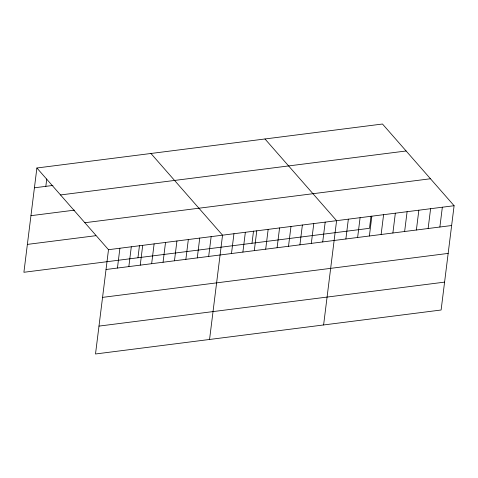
<?xml version="1.0" encoding="UTF-8"?>
<svg xmlns="http://www.w3.org/2000/svg" width="478" height="478" viewBox="0 0 478 478"><rect width="100%" height="100%" fill="white"/><g stroke="black" fill="none" stroke-linecap="round" stroke-linejoin="round"><path stroke-width="0.72" d="M36.89 167.993L108.5 249.695L95.51 353.983L441.11 310.007L454.1 205.719L382.49 124.017L36.89 167.993L23.9 272.281L369.5 228.305L371.018 216.158M45.828 186.348L46.742 179.011M117.439 268.05L119.9 248.243M128.839 266.599L131.307 246.791M137.951 257.767L139.462 245.62M140.245 265.147L142.713 245.339M151.651 263.695L154.119 243.888M163.058 262.243L165.525 242.436M174.458 260.791L176.926 240.984M185.864 259.339L188.332 239.538M197.271 257.893L199.738 238.086M208.677 256.441L211.145 236.634M209.555 339.47L222.545 235.182L150.94 153.48M231.483 253.537L233.951 233.73M242.89 252.085L245.357 232.278M251.996 243.26L253.513 231.107M254.296 250.633L256.764 230.826M265.696 249.181L268.164 229.374M277.103 247.735L279.57 227.928M288.509 246.284L290.977 226.476M299.915 244.832L302.383 225.024M311.321 243.38L313.783 223.573M322.722 241.928L325.189 222.121M323.606 324.956L336.596 220.669L264.985 138.973M345.881 238.982L348.348 219.175M357.628 237.488L360.095 217.681M369.38 235.995L371.848 216.187M381.127 234.495L383.595 214.688M392.88 233.001L395.348 213.194M404.633 231.507L407.101 211.7M416.38 230.014L418.848 210.206M428.133 228.514L430.6 208.707M439.88 227.02L442.347 207.213M34.422 187.8L52.956 185.44M60.521 194.952L406.121 150.982M30.951 215.68L74.431 210.147M84.869 222.73L430.469 178.76M27.371 244.401L95.803 235.696M108.5 249.695L454.1 205.719M106.032 269.502L451.632 225.526M102.561 297.376L448.161 253.406M98.982 326.104L444.582 282.128"/></g></svg>
